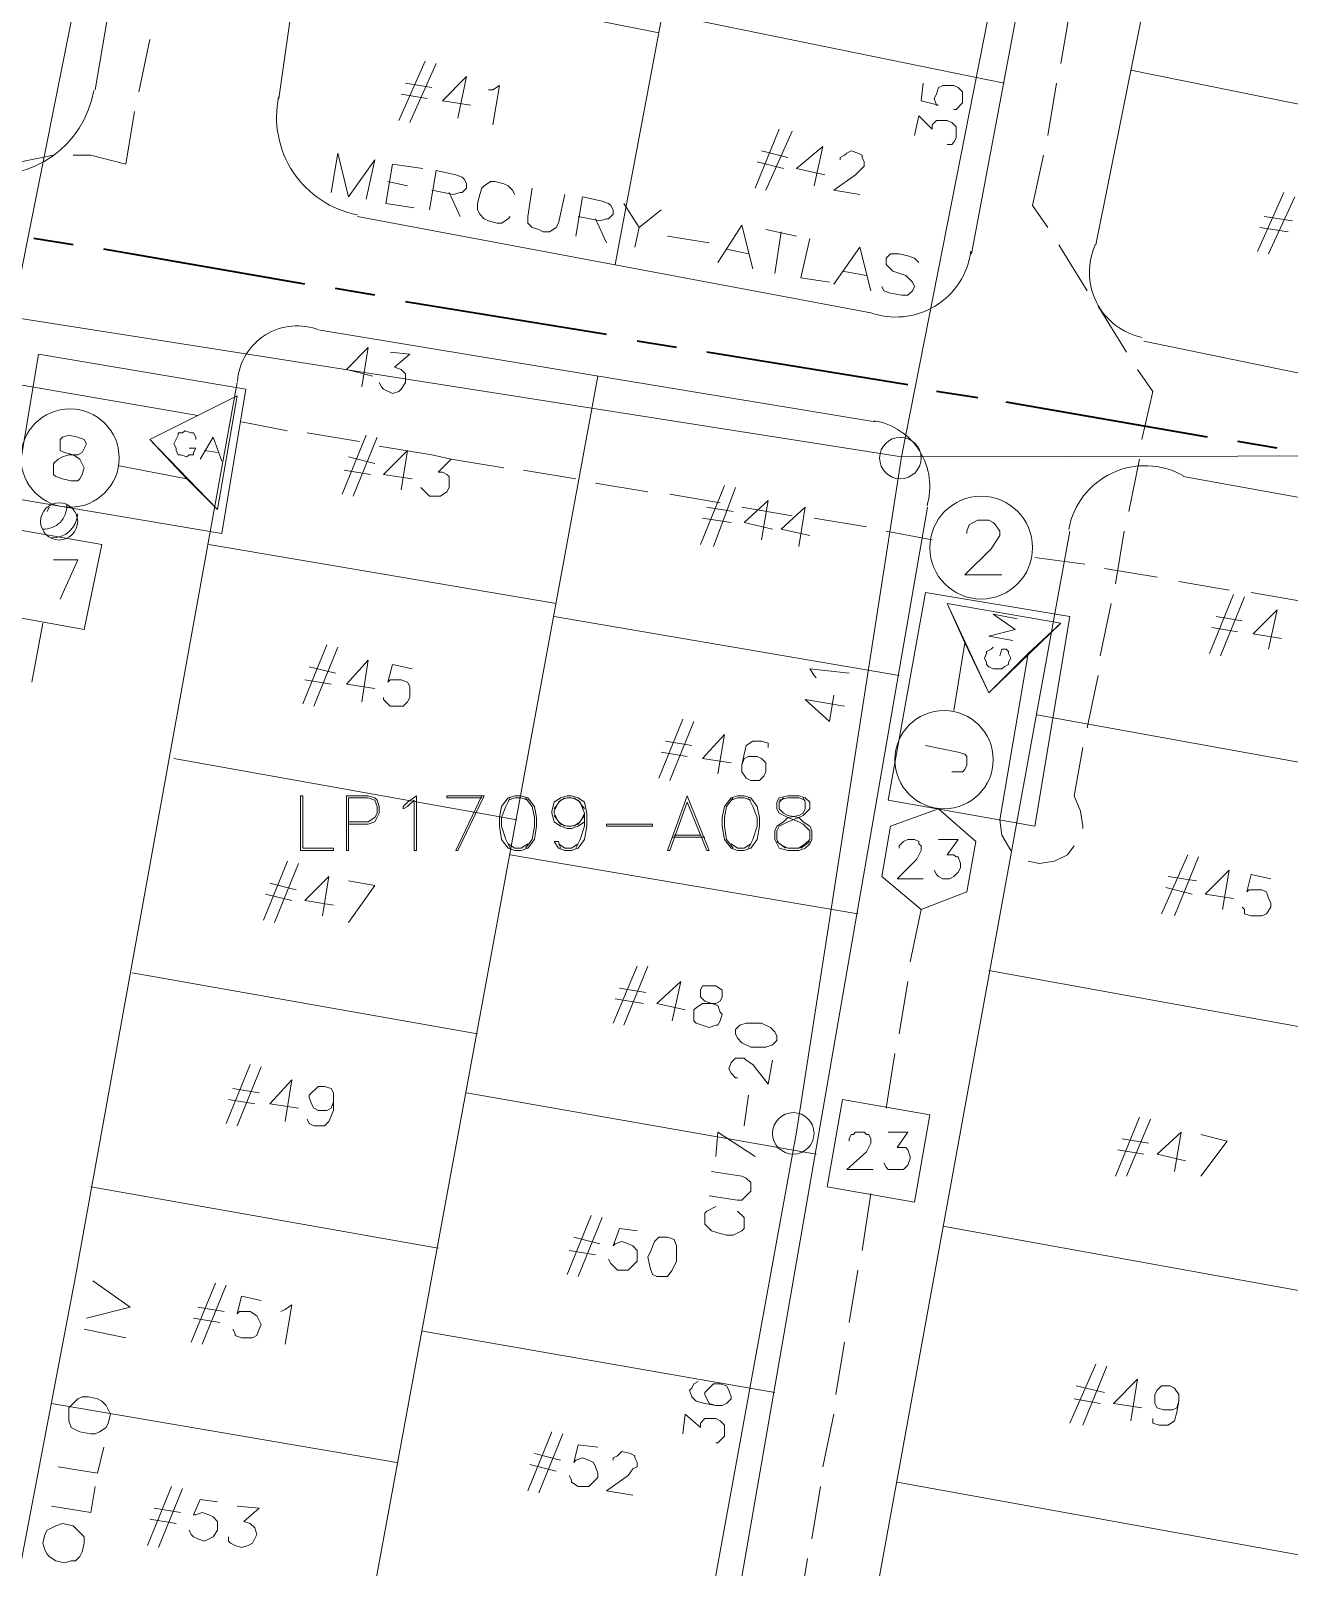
# Model space of a CAD drawing. Header units: millimetres. Extents: x 3.6 to 37.8, y 0.6 to 28.7.
# Drawn here: x 18.351 to 20.753, y 6.06 to 8.992 of the extents above; entities that cross this region are included whole.
import ezdxf

# ---------------------------------------------------------------- set-up
doc = ezdxf.new("R2010")
doc.units = ezdxf.units.MM
for name, color, linetype, true_color in [('PDF_S102$Actives-Amplifier', 92, 'Continuous', 0x00b800), ('PDF_S102$Cable-565', 23, 'Continuous', 0xdd8a6d), ('PDF_S102$Cable-840', 151, 'Continuous', 0x7fbfff), ('PDF_S102$LOTS', 254, 'Continuous', 0xdcdcdc), ('PDF_S102$ROAD', 8, 'Continuous', 0x7f7f7f), ('PDF_S102$SDU', 157, 'Continuous', 0x396472)]:
    doc.layers.add(name, color=color, linetype=linetype, true_color=true_color)
for name, color, linetype in [('PDF_S102$NAME-ROAD', 7, 'Continuous'), ('PDF_S102$Passives-Highleg', 7, 'Continuous'), ('PDF_S102$Passives-Splt2way', 7, 'Continuous'), ('PDF_S102$Passives-TapOffs', 7, 'Continuous'), ('PDF_S102$POLE', 7, 'Continuous'), ('PDF_S102$STRAND', 7, 'Continuous')]:
    doc.layers.add(name, color=color, linetype=linetype)

msp = doc.modelspace()

# ---------------------------------------------------------------- linework, layer by layer
at = {"layer": 'PDF_S102$Actives-Amplifier', "lineweight": 13}
for points in [[(18.71635, 8.03281), (18.3202, 8.09953), (18.36607, 8.37475), (18.76222, 8.30803)], [(18.67048, 8.25799), (18.35356, 8.3122)], [(18.67048, 8.25799), (18.74554, 8.29552), (18.70801, 8.07868), (18.64963, 8.13706), (18.52036, 8.16208), (18.64963, 8.13706), (18.57874, 8.21212)], [(18.70801, 8.07868), (18.57874, 8.21212), (18.74554, 8.29552)], [(18.42445, 8.22046), (18.44113, 8.21629), (18.45364, 8.21212), (18.45781, 8.20378), (18.44947, 8.1871), (18.44113, 8.18293), (18.42445, 8.18293), (18.41194, 8.17876), (18.4036, 8.17459), (18.39526, 8.16625), (18.39526, 8.1454), (18.39943, 8.14123), (18.41194, 8.13706), (18.42862, 8.13289), (18.44113, 8.13289), (18.4453, 8.13706), (18.44947, 8.1454), (18.45364, 8.15791), (18.4453, 8.17459), (18.43279, 8.18293), (18.41611, 8.1871), (18.40777, 8.19127), (18.40777, 8.21212), (18.41194, 8.21629)], [(20.33431, 7.87435), (20.26759, 7.47403), (19.9882, 7.52407), (20.05909, 7.92022)], [(20.13415, 7.82431), (20.1133, 7.69504), (20.13415, 7.82431), (20.10079, 7.89937), (20.31763, 7.86184), (20.25508, 7.80346), (20.20087, 7.48654), (20.25508, 7.80346), (20.18002, 7.7284)], [(20.31763, 7.86184), (20.18002, 7.7284), (20.10079, 7.89937)], [(18.86647, 7.53241), (18.87064, 7.53241), (18.87064, 7.43233), (18.92902, 7.43233), (18.92902, 7.42816), (18.86647, 7.42816)], [(19.08331, 7.42816), (19.08331, 7.52407), (19.0708, 7.51156), (19.06246, 7.50739), (19.06246, 7.51156), (19.0708, 7.5199), (19.08748, 7.53241), (19.08748, 7.42816)], [(19.27513, 7.53241), (19.28764, 7.53241), (19.30015, 7.52824), (19.31266, 7.51156), (19.31683, 7.49071), (19.31683, 7.47403), (19.31266, 7.44901), (19.30015, 7.43233), (19.28764, 7.42816), (19.27513, 7.42816), (19.26262, 7.43233), (19.25011, 7.44901), (19.24594, 7.47403), (19.24594, 7.49071), (19.25011, 7.51156), (19.26262, 7.52824)], [(19.60456, 7.53241), (19.64626, 7.42816), (19.64209, 7.42816), (19.60456, 7.5199), (19.5712, 7.42816), (19.56703, 7.42816)], [(19.70047, 7.53241), (19.71298, 7.53241), (19.72549, 7.52824), (19.738, 7.51156), (19.74217, 7.49071), (19.74217, 7.47403), (19.738, 7.44901), (19.72549, 7.43233), (19.71298, 7.42816), (19.70047, 7.42816), (19.68796, 7.43233), (19.67545, 7.44901), (19.67128, 7.47403), (19.67128, 7.49071), (19.67545, 7.51156), (19.68796, 7.52824)], [(19.79638, 7.53241), (19.81723, 7.53241), (19.82974, 7.52824), (19.83808, 7.5199), (19.83808, 7.50739), (19.82557, 7.49488), (19.81723, 7.49071), (19.79638, 7.48237), (19.7797, 7.47403), (19.77553, 7.46569), (19.77553, 7.44901), (19.7797, 7.44067), (19.79638, 7.43233), (19.81723, 7.43233), (19.82974, 7.44067), (19.83808, 7.44901), (19.83808, 7.46569), (19.82557, 7.4782), (19.81723, 7.48237), (19.79638, 7.49071), (19.7797, 7.49905), (19.77553, 7.50739), (19.77553, 7.5199), (19.7797, 7.52824)], [(19.45027, 7.47403), (19.45027, 7.4782), (19.53784, 7.4782), (19.53784, 7.47403)]]:
    msp.add_lwpolyline(points, close=True, dxfattribs=at)
for points in [[(18.6538, 8.19544), (18.66631, 8.19544), (18.66214, 8.1871), (18.66214, 8.18293), (18.6538, 8.18293), (18.64963, 8.17876), (18.63712, 8.18293), (18.63295, 8.18293), (18.62878, 8.19127), (18.62878, 8.19544), (18.62461, 8.20378), (18.63295, 8.22046), (18.63295, 8.22463), (18.64129, 8.22463), (18.64546, 8.2288), (18.65797, 8.22463), (18.66214, 8.22463), (18.66631, 8.21629), (18.66631, 8.21212)], [(18.67465, 8.17459), (18.69967, 8.21629), (18.71635, 8.17042)], [(18.70801, 8.1871), (18.68299, 8.19127)], [(20.22589, 7.82848), (20.18002, 7.83682), (20.23006, 7.84933), (20.18836, 7.87852), (20.23423, 7.87018)], [(20.20087, 7.79929), (20.20504, 7.8118), (20.21338, 7.8118), (20.21755, 7.80763), (20.21755, 7.80346), (20.22172, 7.79512), (20.21755, 7.78678), (20.21755, 7.78261), (20.20921, 7.77844), (20.20504, 7.77427), (20.18836, 7.77427), (20.18002, 7.77844), (20.17585, 7.78261), (20.17585, 7.78678), (20.17168, 7.79512), (20.17585, 7.80346), (20.17585, 7.80763), (20.18419, 7.8118), (20.18836, 7.81597)], [(20.05909, 7.62832), (20.12164, 7.61581), (20.13415, 7.61164), (20.13832, 7.60747), (20.13832, 7.59079), (20.13415, 7.58245), (20.12998, 7.57828), (20.10913, 7.57828)], [(18.95821, 7.48237), (18.99574, 7.48237), (19.00825, 7.49071), (19.01242, 7.49905), (19.01242, 7.51156), (19.00825, 7.52407), (18.99574, 7.52824), (18.95821, 7.52824), (18.95821, 7.42816), (18.95404, 7.42816), (18.95404, 7.53241), (18.99574, 7.53241), (19.00825, 7.52824), (19.01242, 7.52407), (19.01659, 7.51156), (19.01659, 7.49905), (19.00825, 7.48237), (18.99574, 7.4782), (18.95821, 7.4782)], [(19.21258, 7.52824), (19.14586, 7.52824), (19.14586, 7.53241), (19.21675, 7.53241), (19.16671, 7.42816), (19.16254, 7.42816), (19.21258, 7.53241)], [(19.26679, 7.43233), (19.25845, 7.44901), (19.25011, 7.47403), (19.25011, 7.49071), (19.25845, 7.51156), (19.26679, 7.52824)], [(19.26262, 7.52407), (19.27513, 7.52824), (19.28764, 7.52824), (19.30015, 7.52407)], [(19.29598, 7.52824), (19.30849, 7.51156), (19.31266, 7.49071), (19.31266, 7.47403), (19.30849, 7.44901), (19.29598, 7.43233)], [(19.40857, 7.48237), (19.39606, 7.47403), (19.38355, 7.46986), (19.37521, 7.46986), (19.3627, 7.47403), (19.35019, 7.48237), (19.34602, 7.49905), (19.34602, 7.50322), (19.35019, 7.5199), (19.3627, 7.52824), (19.37521, 7.53241), (19.38355, 7.53241), (19.39606, 7.52824), (19.40857, 7.5199), (19.41274, 7.49905), (19.41274, 7.47403), (19.40857, 7.44901), (19.39606, 7.43233), (19.38355, 7.42816), (19.37104, 7.42816), (19.35853, 7.43233), (19.35019, 7.44484), (19.35853, 7.44484), (19.3627, 7.43233)], [(19.37104, 7.47403), (19.35853, 7.48237), (19.35019, 7.49905), (19.35019, 7.50322), (19.35853, 7.5199), (19.37104, 7.52824)], [(19.35019, 7.50739), (19.3627, 7.52407), (19.37521, 7.52824), (19.38355, 7.52824), (19.39606, 7.52407), (19.40857, 7.50739)], [(19.38772, 7.52824), (19.40023, 7.5199), (19.40857, 7.49905)], [(19.69213, 7.43233), (19.67962, 7.44901), (19.67545, 7.47403), (19.67545, 7.49071), (19.67962, 7.51156), (19.69213, 7.52824)], [(19.68796, 7.52407), (19.70047, 7.52824), (19.71298, 7.52824), (19.72549, 7.52407)], [(19.72132, 7.52824), (19.72966, 7.51156), (19.738, 7.49071), (19.738, 7.47403), (19.72966, 7.44901), (19.72132, 7.43233)], [(19.82557, 7.52824), (19.82974, 7.5199), (19.82974, 7.50739), (19.82557, 7.49905), (19.81723, 7.49488), (19.79638, 7.49071), (19.78804, 7.48237), (19.77553, 7.47403), (19.77136, 7.46569), (19.77136, 7.44901), (19.7797, 7.43233), (19.79638, 7.42816), (19.81723, 7.42816), (19.82974, 7.43233), (19.83808, 7.44067), (19.84225, 7.44901), (19.84225, 7.46569), (19.83808, 7.47403), (19.82557, 7.48237), (19.81723, 7.49071), (19.79638, 7.49488), (19.78804, 7.49905), (19.7797, 7.50739), (19.7797, 7.5199), (19.78804, 7.52824)], [(19.7797, 7.52407), (19.79638, 7.52824), (19.81723, 7.52824), (19.82974, 7.52407)], [(19.40857, 7.49488), (19.39606, 7.4782), (19.38355, 7.47403), (19.37521, 7.47403), (19.3627, 7.4782), (19.35019, 7.49488)], [(19.39189, 7.43233), (19.40023, 7.44901), (19.40857, 7.47403), (19.40857, 7.49905), (19.40023, 7.48237), (19.38772, 7.47403)], [(19.63792, 7.45318), (19.57537, 7.45318)], [(19.62958, 7.45735), (19.57954, 7.45735)], [(19.30015, 7.44067), (19.28764, 7.43233), (19.27513, 7.43233), (19.26262, 7.44067)], [(19.39606, 7.44067), (19.38355, 7.43233), (19.37104, 7.43233), (19.35853, 7.44067)], [(19.72549, 7.44067), (19.71298, 7.43233), (19.70047, 7.43233), (19.68796, 7.44067)], [(19.79221, 7.43233), (19.77553, 7.44484)], [(19.83808, 7.44484), (19.8214, 7.43233)]]:
    msp.add_lwpolyline(points, dxfattribs=at)
for centre, radius in [((18.42653, 8.17667), 0.09383), ((20.09454, 7.60121), 0.09382)]:
    msp.add_circle(centre, radius, dxfattribs=at)
at = {"layer": 'PDF_S102$Cable-565', "lineweight": 13}
for points in [[(20.31763, 8.92936), (20.33431, 9.02944)], [(18.55789, 8.87515), (18.57874, 8.97523)], [(20.29261, 8.79175), (20.30929, 8.89183)], [(18.43279, 8.75422), (18.46615, 8.75422), (18.53287, 8.73754), (18.54955, 8.83762)], [(18.29935, 8.7292), (18.33271, 8.74171), (18.39526, 8.75422)], [(20.29261, 8.61661), (20.26342, 8.65831), (20.28427, 8.75422)], [(20.36767, 8.49568), (20.31346, 8.58325)], [(20.44273, 8.37892), (20.38852, 8.46649)], [(18.35356, 8.3122), (18.25765, 8.32888)], [(20.47192, 8.21212), (20.49277, 8.30386), (20.46358, 8.34556)], [(18.84145, 8.2288), (18.75388, 8.24548)], [(18.97906, 8.20795), (18.87898, 8.22463)], [(19.11667, 8.18293), (19.01659, 8.19961)], [(19.25428, 8.15791), (19.1542, 8.17459)], [(19.39189, 8.13706), (19.29181, 8.15374)], [(20.4469, 8.07451), (20.46775, 8.17459)], [(19.5295, 8.11204), (19.42942, 8.12872)], [(19.66711, 8.09119), (19.5712, 8.10787)], [(19.80472, 8.06617), (19.70881, 8.08285)], [(19.9465, 8.04532), (19.84642, 8.062)], [(20.0716, 8.0203), (19.98403, 8.03698)], [(20.42188, 7.9369), (20.43856, 8.03698)], [(20.3635, 7.97443), (20.26759, 7.98694)], [(20.50111, 7.94941), (20.40103, 7.96609)], [(20.63872, 7.92439), (20.54281, 7.94107)], [(20.77633, 7.90354), (20.68042, 7.92022)], [(20.39269, 7.79929), (20.41354, 7.89937)], [(18.35356, 7.74925), (18.37441, 7.86184)], [(20.36767, 7.66168), (20.38852, 7.76176)], [(20.35933, 7.62415), (20.34265, 7.53241), (20.35516, 7.50322), (20.35933, 7.47403), (20.35933, 7.46986)], [(20.22172, 7.42816), (20.20504, 7.45735), (20.20087, 7.48654)], [(20.34265, 7.4365), (20.33014, 7.41982), (20.30512, 7.40731), (20.27593, 7.40314), (20.25508, 7.40731)], [(20.0299, 7.21549), (20.05075, 7.31557)], [(20.00905, 7.07788), (20.02573, 7.17796)], [(19.98403, 6.9361), (20.00071, 7.04035)], [(19.93816, 6.66505), (19.95484, 6.77347)], [(19.91314, 6.52744), (19.92982, 6.62752)], [(19.88812, 6.38983), (19.9048, 6.48991)], [(19.8631, 6.25222), (19.88395, 6.3523)], [(19.84225, 6.11461), (19.85893, 6.21469)], [(19.81723, 5.977), (19.83391, 6.07708)]]:
    msp.add_lwpolyline(points, dxfattribs=at)
at = {"layer": 'PDF_S102$Cable-840', "lineweight": 40}
for points in [[(18.43279, 8.58325), (18.35773, 8.59576)], [(18.87481, 8.50819), (18.49117, 8.57491)], [(19.00825, 8.48734), (18.93319, 8.49985)], [(19.45027, 8.41228), (19.06663, 8.47483)], [(19.58371, 8.38726), (19.50865, 8.39977)], [(20.02573, 8.31637), (19.64209, 8.37892)], [(20.15917, 8.29135), (20.07994, 8.30386)], [(20.59702, 8.21629), (20.21338, 8.28301)], [(20.73046, 8.19544), (20.6554, 8.20795)]]:
    msp.add_lwpolyline(points, dxfattribs=at)
at = {"layer": 'PDF_S102$LOTS', "lineweight": 0}
for points in [[(19.46695, 8.54572), (20.0716, 11.75662), (19.60456, 18.72052)], [(18.8623, 9.12535), (19.55035, 8.98774)], [(19.55452, 9.02527), (20.20921, 8.89183)], [(20.45107, 8.91685), (21.25171, 8.75422)], [(18.14923, 3.29152), (18.54538, 3.51253), (19.43359, 8.33305)], [(19.35436, 7.89937), (18.69133, 8.01196)], [(20.00905, 7.76176), (19.35019, 7.87435)], [(20.27176, 7.6867), (21.10159, 7.53658)], [(19.2793, 7.48654), (18.62461, 7.6033)], [(19.92982, 7.30723), (19.26679, 7.41982)], [(19.20424, 7.07788), (18.54538, 7.19464)], [(20.18002, 7.19881), (21.00985, 7.04869)], [(19.85059, 6.84853), (19.18339, 6.96529)], [(19.12918, 6.66922), (18.46615, 6.78598)], [(20.09245, 6.71092), (20.92228, 6.5608)], [(19.77136, 6.394), (19.09999, 6.51076)], [(19.04995, 6.26056), (18.39109, 6.37315)], [(20.00488, 6.22303), (20.83471, 6.07291)]]:
    msp.add_lwpolyline(points, dxfattribs=at)
at = {"layer": 'PDF_S102$NAME-ROAD', "lineweight": 9}
for points in [[(18.92485, 8.68333), (18.93736, 8.75839), (18.95821, 8.67499), (19.00825, 8.74588), (18.99157, 8.67082)], [(19.08331, 8.65414), (19.0291, 8.66248), (19.04161, 8.73754), (19.09999, 8.7292)], [(19.1125, 8.64997), (19.12501, 8.72503), (19.16254, 8.71669), (19.17505, 8.71252), (19.17922, 8.70835), (19.18339, 8.70001), (19.18339, 8.69167), (19.17505, 8.68333), (19.17088, 8.68333), (19.15837, 8.67916), (19.11667, 8.6875)], [(19.0708, 8.69584), (19.03327, 8.70418)], [(19.17088, 8.63746), (19.15003, 8.68333)], [(19.26679, 8.63746), (19.26262, 8.63329), (19.25011, 8.62495), (19.24177, 8.62495), (19.22509, 8.62912), (19.21675, 8.63329), (19.20841, 8.64163), (19.20424, 8.64997), (19.20424, 8.66248), (19.20841, 8.67916), (19.21258, 8.69167), (19.21675, 8.69584), (19.22926, 8.70418), (19.2376, 8.70418), (19.25428, 8.70001), (19.26262, 8.69584), (19.27096, 8.6875), (19.27513, 8.67916)], [(19.37104, 8.67916), (19.35853, 8.62495), (19.35436, 8.61661), (19.34185, 8.60827), (19.32934, 8.60827), (19.321, 8.61244), (19.30849, 8.61661), (19.30015, 8.62495), (19.30015, 8.63746), (19.30849, 8.69167)], [(19.39189, 8.59993), (19.4044, 8.67499), (19.44193, 8.66665), (19.45444, 8.66248), (19.45861, 8.65831), (19.46278, 8.64997), (19.46278, 8.64163), (19.45444, 8.63329), (19.45027, 8.63329), (19.43776, 8.62912), (19.39606, 8.63746)], [(19.48363, 8.66248), (19.51282, 8.61661), (19.50448, 8.57908)], [(19.51282, 8.61661), (19.55452, 8.64997)], [(19.45027, 8.58742), (19.42942, 8.63329)], [(19.66294, 8.54989), (19.70881, 8.62078), (19.72966, 8.53738)], [(19.64626, 8.58742), (19.56703, 8.59993)], [(19.81306, 8.59993), (19.75468, 8.61244)], [(19.77136, 8.52904), (19.78387, 8.60827)], [(19.87561, 8.51236), (19.8214, 8.5207), (19.83808, 8.59576)], [(19.72132, 8.56657), (19.67962, 8.57491)], [(19.88395, 8.50819), (19.93399, 8.57908), (19.95484, 8.49568)], [(19.97569, 8.50402), (19.97986, 8.49568), (19.99237, 8.49151), (20.01322, 8.48734), (20.02573, 8.48734), (20.03407, 8.49568), (20.03824, 8.50402), (20.03407, 8.51236), (20.02156, 8.52487), (19.99654, 8.53321), (19.98403, 8.54572), (19.98403, 8.55823), (19.99237, 8.56657), (20.00905, 8.56657), (20.02573, 8.5624), (20.03824, 8.55823), (20.04658, 8.54989)], [(19.9465, 8.52487), (19.90063, 8.53321)], [(18.47032, 6.60667), (18.54121, 6.55663), (18.45781, 6.53578)], [(18.53287, 6.49825), (18.45364, 6.51493)], [(18.49117, 6.28975), (18.47866, 6.23971), (18.4036, 6.25222)], [(18.47449, 6.21469), (18.46615, 6.16465), (18.39109, 6.17716)]]:
    msp.add_lwpolyline(points, dxfattribs=at)
for points in [[(18.42445, 6.33979), (18.42445, 6.36481), (18.44113, 6.38149), (18.44947, 6.38566), (18.46198, 6.38566), (18.47866, 6.38149), (18.487, 6.37732), (18.49534, 6.36898), (18.50368, 6.3523), (18.49951, 6.33562), (18.49534, 6.32728), (18.48283, 6.31894), (18.47449, 6.31477), (18.46615, 6.31477), (18.4453, 6.31894), (18.42862, 6.32728)], [(18.37441, 6.10627), (18.37858, 6.12295), (18.38275, 6.13129), (18.39943, 6.13963), (18.41194, 6.1438), (18.43279, 6.13963), (18.45364, 6.11878), (18.45364, 6.10627), (18.44947, 6.08959), (18.4453, 6.08125), (18.43696, 6.07291), (18.42862, 6.07291), (18.41611, 6.06874), (18.39943, 6.07291), (18.38692, 6.08125), (18.38275, 6.08542), (18.37858, 6.09376)]]:
    msp.add_lwpolyline(points, close=True, dxfattribs=at)
at = {"layer": 'PDF_S102$Passives-Highleg', "lineweight": 9}
msp.add_lwpolyline([(18.38275, 8.07451), (18.38692, 8.08285)], close=True, dxfattribs=at)
msp.add_circle((18.40568, 8.05574), 0.03545, dxfattribs=at)
for centre, radius, start, end in [((18.37649, 8.08494), 0.04383, 267.27369, 2.72631), ((18.39317, 8.07243), 0.048, 267.51045, 357.51045)]:
    msp.add_arc(centre, radius, start, end, dxfattribs=at)
at = {"layer": 'PDF_S102$Passives-Splt2way', "lineweight": 9}
msp.add_lwpolyline([(20.13832, 8.03281), (20.13832, 8.03698), (20.14249, 8.04949), (20.15917, 8.05783), (20.18002, 8.05783), (20.18836, 8.05366), (20.19253, 8.04949), (20.20087, 8.03698), (20.20087, 8.02864), (20.18419, 8.00362), (20.13415, 7.95358), (20.20504, 7.95358)], dxfattribs=at)
msp.add_circle((20.16542, 8.0057), 0.098, dxfattribs=at)
at = {"layer": 'PDF_S102$Passives-TapOffs', "lineweight": 9}
for points in [[(18.29101, 7.87852), (18.3202, 8.04115), (18.487, 8.01196), (18.45364, 7.84933)], [(20.13832, 7.34893), (20.05075, 7.31557), (19.97569, 7.37812), (19.99237, 7.47403), (20.08411, 7.50739), (20.155, 7.44484)], [(19.87144, 6.78598), (19.90063, 6.95278), (20.06743, 6.92359), (20.03824, 6.75679)]]:
    msp.add_lwpolyline(points, close=True, dxfattribs=at)
for points in [[(18.39526, 7.98277), (18.44113, 7.98277), (18.40777, 7.90771)], [(20.00905, 7.43233), (20.00905, 7.4365), (20.01739, 7.44484), (20.02573, 7.44901), (20.03824, 7.44901), (20.04658, 7.44484), (20.04658, 7.44067), (20.05075, 7.4365), (20.05075, 7.42816), (20.04241, 7.41148), (20.00488, 7.37395), (20.05492, 7.37395)], [(20.08411, 7.44901), (20.12164, 7.44901), (20.10079, 7.41982), (20.1133, 7.41982), (20.11747, 7.41565), (20.12164, 7.41565), (20.12581, 7.40314), (20.12581, 7.3948), (20.12164, 7.38646), (20.1133, 7.37812), (20.10496, 7.37395), (20.09245, 7.37395), (20.08411, 7.37812), (20.07994, 7.38229), (20.07577, 7.39063)], [(19.91314, 6.87355), (19.91314, 6.87772), (19.91731, 6.88606), (19.92148, 6.88606), (19.92565, 6.89023), (19.94233, 6.89023), (19.9465, 6.88606), (19.95067, 6.88606), (19.95484, 6.87772), (19.95484, 6.86938), (19.9465, 6.8527), (19.90897, 6.81934), (19.95901, 6.81934)], [(19.9882, 6.89023), (20.02573, 6.89023), (20.00488, 6.86104), (20.02156, 6.86104), (20.02573, 6.85687), (20.0299, 6.84436), (20.0299, 6.84019), (20.02573, 6.82768), (20.01739, 6.81934), (19.9882, 6.81934), (19.98403, 6.82351), (19.97986, 6.83185)]]:
    msp.add_lwpolyline(points, dxfattribs=at)
at = {"layer": 'PDF_S102$POLE', "lineweight": 0}
msp.add_lwpolyline([(19.6963, 7.07788), (19.6963, 7.08622), (19.70464, 7.09456), (19.71715, 7.09873), (19.74634, 7.09873), (19.76302, 7.09039), (19.77136, 7.08205), (19.77553, 7.07371), (19.77553, 7.06537), (19.76719, 7.05703), (19.75468, 7.05286), (19.72549, 7.05286), (19.70881, 7.0612), (19.70047, 7.06954)], close=True, dxfattribs=at)
for points in [[(19.70047, 6.99448), (19.6963, 6.99448), (19.68796, 7.00282), (19.68379, 7.01116), (19.68796, 7.02367), (19.6963, 7.03201), (19.71298, 7.03201), (19.71715, 7.02784), (19.72966, 7.0195), (19.75885, 6.98197), (19.76719, 7.02784)], [(19.72132, 6.96112), (19.71298, 6.90274)], [(19.65877, 6.84436), (19.66294, 6.89023), (19.73383, 6.84436)], [(19.65043, 6.81517), (19.70881, 6.80683), (19.71715, 6.80266), (19.72549, 6.79432), (19.72549, 6.77764), (19.70881, 6.76096), (19.70047, 6.76096), (19.64626, 6.7693)], [(19.70047, 6.74011), (19.71298, 6.7276), (19.71298, 6.70675), (19.70881, 6.70258), (19.69213, 6.69424), (19.67962, 6.69424), (19.66294, 6.69841), (19.65043, 6.70258), (19.63792, 6.71509), (19.63792, 6.73594), (19.64209, 6.74011), (19.65877, 6.74845)]]:
    msp.add_lwpolyline(points, dxfattribs=at)
for centre, radius in [((20.01113, 8.17667), 0.03962), ((19.8068, 6.88815), 0.03961)]:
    msp.add_circle(centre, radius, dxfattribs=at)
at = {"layer": 'PDF_S102$ROAD', "lineweight": 0}
for points in [[(20.51779, 18.63712), (20.85973, 13.39126), (20.99734, 11.96929), (20.98066, 11.55229), (20.38435, 8.58325)], [(20.14666, 8.56657), (20.68459, 11.42302), (20.75548, 11.87755), (20.75548, 12.20281), (20.63872, 13.79575), (20.31346, 18.5704)], [(18.47449, 8.87932), (18.92485, 11.51893), (18.96238, 11.90674), (18.9874, 12.17779), (18.94987, 12.8158), (18.64963, 16.89823), (18.52453, 18.43279)], [(18.89566, 18.42445), (19.17505, 14.59639), (19.30849, 12.65317), (19.30849, 12.27787), (19.25011, 11.83585), (18.82477, 8.86264)], [(18.97489, 8.63746), (19.95484, 8.45398)], [(19.96318, 8.24548), (18.904, 8.42062)], [(20.47609, 8.39977), (21.83134, 8.12038)], [(18.74554, 8.32054), (18.43696, 6.61501), (18.17842, 5.26393), (17.92038, 4.21055)], [(21.823, 7.91188), (20.55115, 8.14123)], [(19.22509, 3.25816), (20.06326, 8.08285)]]:
    msp.add_lwpolyline(points, dxfattribs=at)
msp.add_lwpolyline([(20.33431, 8.03698), (19.45861, 3.22897, -0.2413116), (19.11249, 2.68986)], format="xyb", dxfattribs=at)
for centre, radius, start, end in [((18.28058, 8.9106), 0.19391, 260.45854, 350.34845), ((19.01033, 8.82719), 0.18973, 168.16184, 259.28314), ((20.00279, 8.58951), 0.14387, 249.70829, 352.7057), ((20.49903, 8.53112), 0.12719, 155.04423, 258.14523), ((18.86021, 8.31428), 0.11468, 68.3515, 175.82508), ((19.94024, 8.12246), 0.12719, 343.22519, 80.50272), ((20.47817, 8.01405), 0.14803, 60.64435, 169.70125)]:
    msp.add_arc(centre, radius, start, end, dxfattribs=at)
at = {"layer": 'PDF_S102$SDU', "lineweight": 0}
for points in [[(19.05412, 8.82094), (19.10416, 8.93353)], [(19.07497, 8.81677), (19.12501, 8.92936)], [(19.11667, 8.88349), (19.06663, 8.89183)], [(19.19173, 8.85013), (19.13752, 8.85847), (19.18339, 8.90434), (19.16671, 8.82511)], [(19.22509, 8.87932), (19.23343, 8.87932), (19.24594, 8.88766), (19.23343, 8.8126)], [(19.10833, 8.86264), (19.05829, 8.87098)], [(19.73383, 8.69167), (19.7797, 8.80426)], [(19.75468, 8.6875), (19.80472, 8.80009)], [(19.86727, 8.71669), (19.81306, 8.7292), (19.8631, 8.7709), (19.84642, 8.69584)], [(19.78804, 8.7292), (19.738, 8.74171)], [(19.79638, 8.75005), (19.74634, 8.76256)], [(19.89646, 8.74588), (19.89646, 8.75005), (19.9048, 8.75422), (19.90897, 8.75839), (19.91731, 8.76256), (19.92982, 8.75839), (19.93816, 8.75422), (19.93816, 8.75005), (19.94233, 8.74171), (19.94233, 8.73337), (19.92565, 8.71669), (19.88395, 8.6875), (19.93399, 8.67916)], [(20.69293, 8.57074), (20.74297, 8.68333)], [(20.71378, 8.56657), (20.76382, 8.67499)], [(20.75965, 8.62912), (20.70544, 8.63746)], [(20.75131, 8.60827), (20.6971, 8.61661)], [(18.9457, 8.10787), (18.99157, 8.22046)], [(18.96655, 8.1037), (19.01242, 8.21629)], [(19.07914, 8.13706), (19.02493, 8.1454), (19.0708, 8.19127), (19.05829, 8.11621)], [(19.11667, 8.18293), (19.1542, 8.17459), (19.12918, 8.14957), (19.13752, 8.14957), (19.14586, 8.1454), (19.15003, 8.14123), (19.15003, 8.12038), (19.14586, 8.11204), (19.13335, 8.1037), (19.1125, 8.1037), (19.09582, 8.12038)], [(18.99991, 8.1454), (18.94987, 8.15374)], [(19.00825, 8.16625), (18.95821, 8.17876)], [(19.62958, 8.01196), (19.67545, 8.12455)], [(19.6546, 8.00779), (19.6963, 8.12038)], [(19.76719, 8.04115), (19.71298, 8.05366), (19.75885, 8.09536), (19.74634, 8.0203)], [(19.68796, 8.05366), (19.63375, 8.062)], [(19.69213, 8.07451), (19.64209, 8.08285)], [(19.83808, 8.02864), (19.78387, 8.04115), (19.82974, 8.08285), (19.81723, 8.00779)], [(20.60119, 7.80346), (20.64706, 7.91605)], [(20.62204, 7.79929), (20.66791, 7.91188)], [(20.7388, 7.83265), (20.68459, 7.84099), (20.73046, 7.88686), (20.71378, 7.8118)], [(20.66374, 7.86601), (20.6137, 7.87435)], [(20.6554, 7.84516), (20.60536, 7.8535)], [(18.87064, 7.70755), (18.91651, 7.82014)], [(18.89149, 7.70338), (18.93736, 7.81597)], [(18.93319, 7.76593), (18.88315, 7.77844)], [(19.00825, 7.73674), (18.95404, 7.74508), (18.99574, 7.79095), (18.98323, 7.71172)], [(19.02493, 7.72006), (19.02493, 7.71589), (19.03744, 7.70338), (19.06246, 7.70338), (19.0708, 7.71172), (19.07497, 7.72006), (19.07497, 7.74091), (19.0708, 7.74925), (19.05829, 7.75342), (19.03744, 7.75342), (19.03327, 7.74925), (19.04161, 7.78261), (19.07914, 7.77427)], [(18.92485, 7.74508), (18.87481, 7.75342)], [(19.55035, 7.56577), (19.59622, 7.67836)], [(19.5712, 7.5616), (19.61707, 7.67419)], [(19.6129, 7.62832), (19.56286, 7.63666)], [(19.68796, 7.59496), (19.63375, 7.6033), (19.67545, 7.64917), (19.66294, 7.57411)], [(19.70881, 7.59079), (19.71298, 7.61164), (19.71715, 7.62832), (19.72966, 7.63666), (19.74634, 7.63666), (19.75885, 7.63249), (19.75885, 7.62415)], [(19.60456, 7.60747), (19.55452, 7.61581)], [(20.50945, 7.30723), (20.55949, 7.41982)], [(18.79558, 7.29472), (18.84145, 7.40731)], [(18.81643, 7.29055), (18.8623, 7.40314)], [(20.53447, 7.30306), (20.58034, 7.41565)], [(20.64706, 7.33642), (20.59285, 7.34476), (20.63872, 7.39063), (20.62621, 7.31557)], [(18.85813, 7.3531), (18.80809, 7.36561)], [(18.92902, 7.32391), (18.87481, 7.33225), (18.92068, 7.37812), (18.90817, 7.30306)], [(18.95821, 7.36978), (19.00825, 7.36144), (18.95821, 7.29055)], [(20.57617, 7.36978), (20.52196, 7.37812)], [(20.66374, 7.31974), (20.66791, 7.31557), (20.66791, 7.30723), (20.68042, 7.30306), (20.70127, 7.30306), (20.70961, 7.30723), (20.71795, 7.31974), (20.71795, 7.32808), (20.71378, 7.33642), (20.70961, 7.34893), (20.70127, 7.3531), (20.67625, 7.3531), (20.67208, 7.34893), (20.68042, 7.38229), (20.71795, 7.37395)], [(18.84979, 7.33225), (18.79975, 7.34476)], [(20.56783, 7.34476), (20.51779, 7.35727)], [(19.46278, 7.09873), (19.50865, 7.20715)], [(19.48363, 7.09456), (19.5295, 7.20715)], [(19.52533, 7.15711), (19.47529, 7.16545)], [(19.60039, 7.12375), (19.54618, 7.13626), (19.59205, 7.17796), (19.57537, 7.1029)], [(19.52116, 7.13626), (19.46695, 7.1446)], [(18.72469, 6.90691), (18.77056, 7.0195)], [(18.74554, 6.90274), (18.79141, 7.01533)], [(18.8623, 6.9361), (18.80809, 6.94444), (18.84979, 6.99031), (18.83728, 6.91108)], [(18.7789, 6.94444), (18.72886, 6.95278)], [(18.78724, 6.96529), (18.7372, 6.97363)], [(18.92902, 6.94861), (18.92902, 6.93193), (18.92068, 6.91108), (18.91234, 6.90274), (18.89149, 6.90274), (18.88315, 6.90691), (18.87898, 6.91525)], [(20.42188, 6.80683), (20.46775, 6.91942)], [(20.44273, 6.80683), (20.4886, 6.91525)], [(20.55532, 6.83602), (20.50111, 6.84853), (20.54698, 6.89023), (20.53447, 6.81517)], [(20.48443, 6.86938), (20.43439, 6.87772)], [(20.58451, 6.88606), (20.63455, 6.87355), (20.58451, 6.80683)], [(20.47609, 6.84853), (20.42605, 6.85687)], [(19.37521, 6.61918), (19.42108, 6.73177)], [(19.39606, 6.61501), (19.44193, 6.7276)], [(19.43776, 6.67756), (19.38772, 6.69007)], [(19.45444, 6.64837), (19.45861, 6.64003), (19.47112, 6.62752), (19.49197, 6.62752), (19.50865, 6.6442), (19.50865, 6.66505), (19.50031, 6.67339), (19.49197, 6.67756), (19.47946, 6.68173), (19.46695, 6.67756), (19.46278, 6.67339), (19.47529, 6.70675), (19.50865, 6.70258)], [(19.42942, 6.65671), (19.37938, 6.66505)], [(18.65797, 6.48991), (18.70384, 6.6025)], [(18.67882, 6.48574), (18.72469, 6.59833)], [(18.7372, 6.51493), (18.74137, 6.50659), (18.74137, 6.50242), (18.75388, 6.49825), (18.77473, 6.49825), (18.78307, 6.50242), (18.78724, 6.51493), (18.79141, 6.52327), (18.78307, 6.53995), (18.77056, 6.54829), (18.74971, 6.54829), (18.74554, 6.54412), (18.75388, 6.57748), (18.79141, 6.56914)], [(18.72052, 6.54829), (18.67048, 6.55663)], [(18.82894, 6.54829), (18.83728, 6.55246), (18.84979, 6.5608), (18.83728, 6.48574)], [(18.71218, 6.52744), (18.66214, 6.53578)], [(20.33431, 6.33562), (20.38435, 6.44821)], [(20.35933, 6.33145), (20.4052, 6.44404)], [(20.40103, 6.394), (20.34682, 6.40651)], [(20.47192, 6.36481), (20.41771, 6.37315), (20.46358, 6.41902), (20.45107, 6.33979)], [(20.39269, 6.37315), (20.34265, 6.38149)], [(20.54281, 6.37732), (20.53864, 6.35647), (20.53447, 6.33979), (20.52196, 6.33145), (20.50528, 6.33145), (20.49277, 6.33562), (20.49277, 6.34396)], [(19.30015, 6.20635), (19.34602, 6.31894)], [(19.321, 6.20218), (19.36687, 6.31477)], [(19.3627, 6.26473), (19.31266, 6.27724)], [(19.37938, 6.23554), (19.38355, 6.2272), (19.38355, 6.22303), (19.39606, 6.21469), (19.41691, 6.21469), (19.43359, 6.23137), (19.43359, 6.23971), (19.42942, 6.25222), (19.42525, 6.26056), (19.41691, 6.26473), (19.4044, 6.2689), (19.39189, 6.26473), (19.38772, 6.26056), (19.39606, 6.29392), (19.43359, 6.28975)], [(19.46278, 6.26473), (19.46278, 6.2689), (19.47112, 6.27307), (19.47946, 6.28141), (19.49614, 6.27724), (19.50448, 6.27307), (19.50448, 6.2689), (19.50865, 6.26056), (19.50865, 6.25222), (19.50031, 6.24805), (19.49197, 6.23554), (19.45027, 6.20635), (19.50031, 6.19801)], [(19.35436, 6.24388), (19.30432, 6.25639)], [(18.57457, 6.1021), (18.62044, 6.21469)], [(18.59542, 6.09793), (18.64129, 6.21052)], [(18.6538, 6.13129), (18.65797, 6.12295), (18.66214, 6.11878), (18.67048, 6.11461), (18.68299, 6.11044), (18.69967, 6.11878), (18.70801, 6.13129), (18.70801, 6.14797), (18.69967, 6.15631), (18.69133, 6.16048), (18.67882, 6.16465), (18.66631, 6.16048), (18.66214, 6.16048), (18.67465, 6.18967), (18.70801, 6.1855)], [(18.63712, 6.16465), (18.58708, 6.17299)], [(18.74554, 6.17716), (18.78724, 6.17299), (18.75805, 6.14797), (18.77056, 6.1438), (18.7789, 6.13546), (18.78307, 6.12295), (18.77473, 6.10627), (18.76639, 6.1021), (18.75388, 6.09793), (18.74137, 6.1021), (18.73303, 6.10627), (18.72886, 6.11044), (18.72886, 6.11878)], [(18.62878, 6.1438), (18.57874, 6.15214)]]:
    msp.add_lwpolyline(points, dxfattribs=at)
for points in [[(19.71298, 7.6033), (19.72132, 7.60747), (19.738, 7.60747), (19.74634, 7.6033), (19.75468, 7.59496), (19.75468, 7.57828), (19.75051, 7.56994), (19.74217, 7.5616), (19.72549, 7.5616), (19.71715, 7.56577), (19.70881, 7.57828), (19.70881, 7.59079)], [(19.63375, 7.16962), (19.65877, 7.16962), (19.67128, 7.16128), (19.67128, 7.14877), (19.66711, 7.14043), (19.65877, 7.13626), (19.63375, 7.13626), (19.62124, 7.12792), (19.61707, 7.12375), (19.61707, 7.1029), (19.62124, 7.09873), (19.64626, 7.09039), (19.65877, 7.09456), (19.66294, 7.09456), (19.66711, 7.1029), (19.67128, 7.11541), (19.66711, 7.11958), (19.66294, 7.13209), (19.63792, 7.14043), (19.62958, 7.14877), (19.62958, 7.16128)], [(18.92485, 6.9361), (18.91651, 6.93193), (18.89983, 6.93193), (18.89149, 6.9361), (18.88732, 6.94444), (18.88315, 6.95695), (18.88315, 6.96112), (18.89983, 6.9778), (18.91234, 6.9778), (18.92485, 6.97363), (18.92902, 6.96529), (18.92902, 6.94861)], [(19.55035, 6.69007), (19.56703, 6.69007), (19.57954, 6.6859), (19.58371, 6.67339), (19.58371, 6.6442), (19.57537, 6.62752), (19.56703, 6.61501), (19.54618, 6.61501), (19.53784, 6.61918), (19.53367, 6.63169), (19.5295, 6.65254), (19.53367, 6.66088), (19.54201, 6.68173)], [(20.53864, 6.36481), (20.5303, 6.36064), (20.51362, 6.36064), (20.50111, 6.36481), (20.49694, 6.37315), (20.49694, 6.38983), (20.50111, 6.39817), (20.50945, 6.40651), (20.52613, 6.40651), (20.53447, 6.40234), (20.54281, 6.38983), (20.54281, 6.37732)]]:
    msp.add_lwpolyline(points, close=True, dxfattribs=at)
at = {"layer": 'PDF_S102$STRAND', "color": 254, "lineweight": 0, "true_color": 0xdcdcdc}
for points in [[(26.33494, 18.84562), (24.7003, 19.18339), (23.32837, 19.36687), (21.78964, 19.27096), (21.59782, 19.25845), (20.25508, 19.17088), (20.32597, 17.65717), (20.38435, 16.75228), (20.47609, 15.63055), (20.53447, 14.49214), (20.6137, 13.34539), (20.72212, 12.18613), (20.45524, 10.45975), (20.23006, 9.27964), (20.01322, 8.17876), (18.31603, 8.44564), (16.76479, 8.72086), (16.53544, 7.27804), (16.31443, 6.06457), (16.06423, 4.69681), (15.81403, 3.28318), (15.88414, 2.98273)], [(17.72138, 4.08715), (17.7781, 5.46409), (18.05749, 6.98197), (18.31603, 8.44564), (18.55372, 9.63826), (19.12084, 10.6474), (18.92068, 11.86504), (18.88315, 13.01179), (18.78307, 14.54635), (18.65797, 16.21018), (18.53704, 17.76976), (18.89983, 19.07914), (20.25508, 19.17088)], [(18.42544, 2.36198), (19.47946, 3.09136), (19.36687, 4.31317), (19.6129, 5.79352), (19.81306, 6.89023), (20.01322, 8.17876), (21.93976, 8.18293), (22.25251, 9.50065), (22.3234, 10.71412), (22.20664, 12.26119), (22.14826, 13.1494), (22.09405, 14.07097), (22.00648, 15.32614), (21.87304, 16.86904), (23.491, 17.00665)]]:
    msp.add_lwpolyline(points, dxfattribs=at)
at = {"layer": 'PDF_S102$STRAND', "lineweight": 0}
for points in [[(20.05492, 8.89183), (20.05075, 8.85847), (20.08411, 8.85013), (20.07994, 8.85013), (20.07577, 8.86264), (20.07994, 8.87098), (20.08411, 8.88349), (20.09245, 8.88766), (20.1133, 8.88766), (20.12164, 8.88349), (20.12998, 8.87515), (20.12998, 8.8543), (20.11747, 8.84179), (20.1133, 8.84179)], [(20.03824, 8.79175), (20.04658, 8.82928), (20.0716, 8.80426), (20.0716, 8.8126), (20.07994, 8.82094), (20.10079, 8.82094), (20.10913, 8.81677), (20.11747, 8.80843), (20.11747, 8.78758), (20.1133, 8.77924), (20.10913, 8.77507), (20.10079, 8.77507)], [(19.00408, 8.33305), (18.95404, 8.34556), (18.99574, 8.38726), (18.98323, 8.3122)], [(19.03744, 8.37892), (19.07497, 8.37475), (19.04578, 8.34973), (19.05829, 8.34556), (19.06663, 8.33722), (19.06663, 8.32054), (19.05829, 8.30803), (19.05412, 8.30386), (19.04161, 8.29969), (19.02493, 8.30803), (19.02076, 8.3122), (19.01659, 8.32054)], [(19.85059, 7.75759), (19.84642, 7.76176), (19.83808, 7.77427), (19.91314, 7.76593)], [(19.88395, 7.72423), (19.87561, 7.67419), (19.82974, 7.71589), (19.9048, 7.70338)], [(19.65877, 6.36898), (19.63792, 6.37315), (19.62124, 6.37732), (19.6129, 6.38566), (19.60873, 6.39817), (19.6129, 6.40234), (19.61707, 6.41068), (19.62541, 6.41485)], [(19.59622, 6.31477), (19.60039, 6.3523), (19.62958, 6.32728), (19.62958, 6.33562), (19.63792, 6.34396), (19.65877, 6.34396), (19.66711, 6.33979), (19.67545, 6.33145), (19.67545, 6.3106), (19.66294, 6.29809), (19.65877, 6.29809)]]:
    msp.add_lwpolyline(points, dxfattribs=at)
msp.add_lwpolyline([(19.64626, 6.37315), (19.63792, 6.38983), (19.63792, 6.394), (19.6546, 6.41068), (19.66711, 6.41068), (19.67962, 6.40651), (19.68379, 6.39817), (19.68796, 6.38566), (19.68796, 6.38149), (19.67962, 6.37315), (19.67128, 6.36898), (19.65877, 6.36898)], close=True, dxfattribs=at)

doc.saveas('drawing.dxf')
